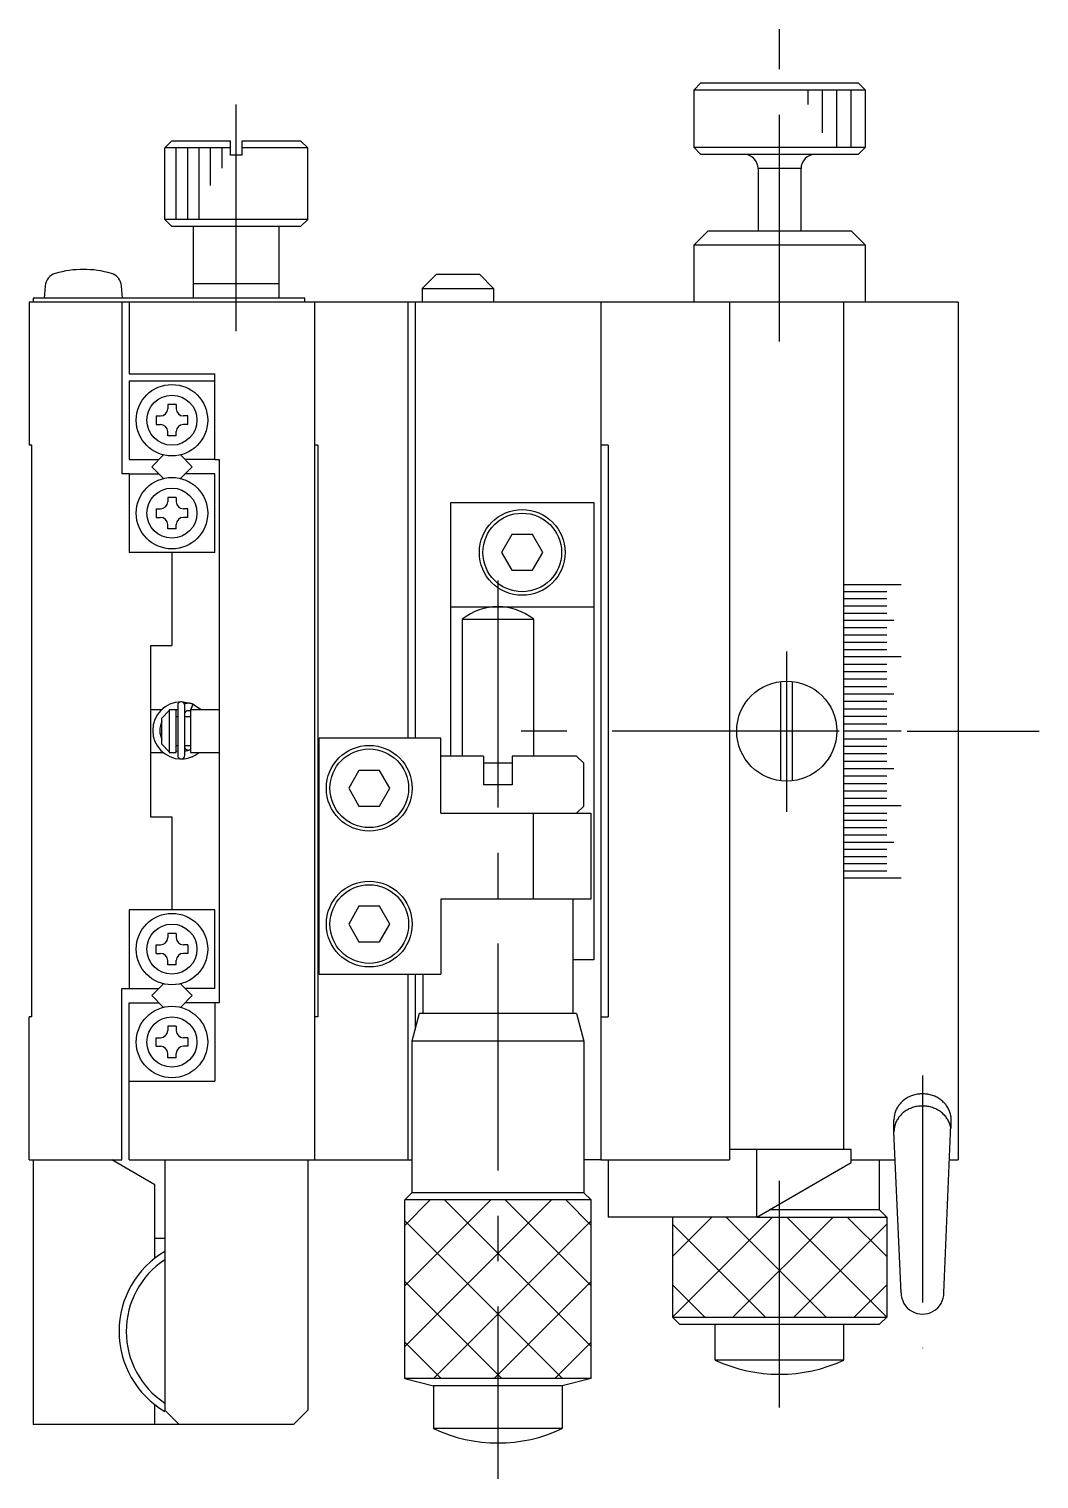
# Model space of a CAD drawing. Extents: x 0 to 361, y -8 to 337.
# Drawn here: x 0 to 70.6, y 128.7 to 230.1 of the extents above; entities that cross this region are included whole.
import ezdxf

# ---------------------------------------------------------------- set-up
doc = ezdxf.new("R2010")
doc.units = 0
doc.header["$LTSCALE"] = 0.5
doc.linetypes.add('CENTER', pattern=[50.8, 31.75, -6.35, 6.35, -6.35])
for name, color, linetype in [('MSM_CENTER', 1, 'CENTER'), ('MSM_CONTINUOUS', 7, 'CONTINUOUS'), ('MSM_NARROW', 5, 'CONTINUOUS')]:
    doc.layers.add(name, color=color, linetype=linetype)

msp = doc.modelspace()

# ---------------------------------------------------------------- linework, layer by layer
at = {"layer": 'MSM_CENTER'}
for p, q in [((52.5, 208.27), (52.5, 230.14)), ((14.5, 208.99), (14.5, 226.18)), ((32.8, 191.56), (32.8, 128.7)), ((53, 175.37), (53, 186.59)), ((56.66, 181.02), (33.76, 181.02)), ((61.42, 181.02), (70.65, 181.02)), ((62.5, 156.92), (62.5, 137.85)), ((52.5, 133.69), (52.5, 150.06))]:
    msp.add_line(p, q, dxfattribs=at)
at = {"layer": 'MSM_CONTINUOUS'}
for p, q in [((47, 226.37), (46.5, 225.87)), ((47, 226.37), (58, 226.37)), ((58.5, 225.87), (58, 226.37)), ((58.5, 225.87), (46.5, 225.87)), ((46.5, 225.87), (46.5, 221.87)), ((58.5, 221.87), (58.5, 225.87)), ((9.5, 221.82), (10, 222.32)), ((10, 222.32), (14.1, 222.32)), ((14.1, 221.32), (14.1, 222.32)), ((14.9, 222.32), (19, 222.32)), ((14.9, 221.32), (14.9, 222.32)), ((19, 222.32), (19.5, 221.82)), ((14.1, 221.82), (9.5, 221.82)), ((9.5, 216.82), (9.5, 221.82)), ((14.9, 221.32), (14.1, 221.32)), ((19.5, 221.82), (14.9, 221.82)), ((19.5, 216.82), (19.5, 221.82)), ((46.5, 221.87), (58.5, 221.87)), ((46.5, 221.87), (47, 221.37)), ((58, 221.37), (47, 221.37)), ((58, 221.37), (58.5, 221.87)), ((54, 220.37), (51, 220.37)), ((51, 220.37), (51, 216.02)), ((54, 216.02), (54, 220.37)), ((19.5, 216.82), (9.5, 216.82)), ((10, 216.32), (9.5, 216.82)), ((19, 216.32), (10, 216.32)), ((11.5, 211.32), (11.5, 216.32)), ((17.5, 211.32), (17.5, 216.32)), ((19.5, 216.82), (19, 216.32)), ((47.5, 216.02), (46.5, 215.02)), ((47.5, 216.02), (57.5, 216.02)), ((58.5, 215.02), (57.5, 216.02)), ((58.5, 215.02), (46.5, 215.02)), ((46.5, 215.02), (46.5, 211.02)), ((58.5, 211.02), (58.5, 215.02)), ((1.12, 212.16), (1.05, 211.32)), ((6.55, 211.32), (6.48, 212.16)), ((17.5, 212.32), (11.5, 212.32)), ((28.5, 212.98), (27.5, 211.98)), ((28.5, 212.98), (31.5, 212.98)), ((31.5, 212.98), (32.5, 211.98)), ((65, 211.02), (0, 211.02)), ((0, 211.02), (0, 201.02)), ((0.3, 211.32), (0.3, 211.02)), ((19.3, 211.32), (0.3, 211.32)), ((6.5, 211.02), (6.5, 199.02)), ((7, 211.02), (7, 206.02)), ((19.3, 211.02), (19.3, 211.32)), ((20, 151.02), (20, 211.02)), ((26.5, 211.02), (26.5, 180.52)), ((27, 211.02), (27, 180.52)), ((27.5, 211.98), (32.5, 211.98)), ((27.5, 211.98), (27.5, 211.02)), ((32.5, 211.98), (32.5, 211.02)), ((40, 211.02), (40, 151.02)), ((49, 211.02), (49, 151.02)), ((57, 151.76), (57, 211.02)), ((65, 211.02), (65, 151.02)), ((7, 206.02), (13, 206.02)), ((13, 200.02), (13, 206.02)), ((7, 205.52), (7, 200.02)), ((7, 205.52), (13, 205.52)), ((8.9, 203.07), (8.9, 202.47)), ((8.9, 203.07), (9.2, 203.07)), ((10.3, 203.87), (9.7, 203.87)), ((9.7, 203.87), (9.7, 203.57)), ((10.3, 203.87), (10.3, 203.57)), ((11.1, 203.07), (10.8, 203.07)), ((11.1, 202.47), (11.1, 203.07)), ((8.9, 202.47), (9.2, 202.47)), ((9.7, 201.67), (9.7, 201.97)), ((10.3, 201.67), (10.3, 201.97)), ((11.1, 202.47), (10.8, 202.47)), ((0.2, 201.02), (0, 201.02)), ((0.2, 161.02), (0.2, 201.02)), ((10.3, 201.67), (9.7, 201.67)), ((20.2, 201.02), (20, 201.02)), ((20.2, 201.02), (20.2, 161.02)), ((40.5, 201.02), (40, 201.02)), ((40.5, 201.02), (40.5, 161.02)), ((7, 200.02), (9.09, 200.02)), ((9.41, 200.34), (8.59, 199.52)), ((10.59, 200.34), (11.41, 199.52)), ((13, 200.02), (10.91, 200.02)), ((13, 200.02), (13.3, 200.02)), ((13.3, 200.02), (13.3, 162.02)), ((7, 199.02), (6.5, 199.02)), ((7, 199.02), (9.09, 199.02)), ((7, 199.02), (7, 193.52)), ((8.59, 199.52), (9.41, 198.69)), ((11.41, 199.52), (10.59, 198.69)), ((13, 199.02), (10.91, 199.02)), ((13, 193.52), (13, 199.02)), ((10.3, 197.37), (9.7, 197.37)), ((9.7, 197.37), (9.7, 197.07)), ((10.3, 197.37), (10.3, 197.07)), ((29.5, 179.27), (29.5, 197.02)), ((29.5, 197.02), (39.5, 197.02)), ((39.5, 197.02), (39.5, 165.02)), ((8.9, 196.57), (8.9, 195.97)), ((8.9, 196.57), (9.2, 196.57)), ((8.9, 195.97), (9.2, 195.97)), ((11.1, 196.57), (10.8, 196.57)), ((11.1, 195.97), (10.8, 195.97)), ((11.1, 195.97), (11.1, 196.57)), ((9.7, 195.17), (9.7, 195.47)), ((10.3, 195.17), (9.7, 195.17)), ((10.3, 195.17), (10.3, 195.47)), ((33.78, 194.77), (33.06, 193.52)), ((35.22, 194.77), (33.78, 194.77)), ((35.94, 193.52), (35.22, 194.77)), ((13, 193.52), (7, 193.52)), ((10, 193.52), (10, 187.02)), ((33.06, 193.52), (33.78, 192.27)), ((35.22, 192.27), (35.94, 193.52)), ((33.78, 192.27), (35.22, 192.27)), ((57, 191.28), (61, 191.28)), ((57, 190.78), (60, 190.78)), ((29.5, 189.72), (39.5, 189.72)), ((57, 190.29), (60, 190.29)), ((57, 189.79), (60, 189.79)), ((35.3, 188.84), (30.3, 188.84)), ((30.3, 188.84), (30.3, 179.27)), ((35.3, 188.84), (35.3, 179.27)), ((57, 189.28), (60, 189.28)), ((57, 188.78), (60.5, 188.78)), ((57, 188.27), (60, 188.27)), ((57, 187.76), (60, 187.76)), ((8.5, 187.02), (10, 187.02)), ((8.5, 187.02), (8.5, 175.02)), ((57, 187.25), (60, 187.25)), ((57, 186.74), (60, 186.74)), ((57, 186.23), (61, 186.23)), ((57, 185.71), (60, 185.71)), ((57, 185.19), (60, 185.19)), ((57, 184.67), (60, 184.67)), ((52.6, 177.54), (52.6, 184.49)), ((53.4, 177.54), (53.4, 184.49)), ((57, 184.15), (60, 184.15)), ((57, 183.63), (60.5, 183.63)), ((10.4, 182.82), (10.4, 179.32)), ((11.45, 182.91), (10.68, 183.07)), ((10.9, 182.93), (10.88, 182.92)), ((10.93, 182.94), (10.9, 182.93)), ((10.9, 179.32), (10.9, 182.82)), ((10.97, 182.95), (10.93, 182.94)), ((11.01, 182.96), (10.97, 182.95)), ((11.04, 182.96), (11.01, 182.96)), ((11.08, 182.97), (11.04, 182.96)), ((11.12, 182.97), (11.08, 182.97)), ((11.15, 182.97), (11.12, 182.97)), ((11.19, 182.97), (11.15, 182.97)), ((11.23, 182.97), (11.19, 182.97)), ((11.26, 182.96), (11.23, 182.97)), ((11.3, 182.96), (11.26, 182.96)), ((11.34, 182.95), (11.3, 182.96)), ((11.45, 182.91), (11.3, 182.51)), ((11.37, 182.94), (11.34, 182.95)), ((11.35, 182.63), (11.34, 182.61)), ((11.34, 182.61), (11.34, 182.59)), ((11.36, 182.64), (11.35, 182.63)), ((11.37, 182.66), (11.36, 182.64)), ((11.41, 182.92), (11.37, 182.94)), ((11.38, 182.68), (11.37, 182.66)), ((11.39, 182.72), (11.38, 182.7)), ((11.38, 182.7), (11.38, 182.68)), ((11.4, 182.73), (11.39, 182.72)), ((11.41, 182.77), (11.4, 182.75)), ((11.4, 182.75), (11.4, 182.73)), ((11.44, 182.91), (11.41, 182.92)), ((11.42, 182.78), (11.41, 182.77)), ((11.43, 182.82), (11.42, 182.8)), ((11.42, 182.8), (11.42, 182.78)), ((11.44, 182.86), (11.43, 182.84)), ((11.43, 182.84), (11.43, 182.83)), ((11.43, 182.83), (11.43, 182.82)), ((11.44, 182.91), (11.45, 182.91)), ((12.04, 182.52), (11.44, 182.91)), ((11.44, 182.91), (11.44, 182.91)), ((11.44, 182.91), (11.44, 182.91)), ((11.44, 182.91), (11.44, 182.9)), ((11.44, 182.9), (11.44, 182.9)), ((11.44, 182.9), (11.44, 182.89)), ((11.44, 182.89), (11.44, 182.89)), ((11.44, 182.89), (11.44, 182.88)), ((11.44, 182.88), (11.44, 182.87)), ((11.44, 182.87), (11.44, 182.86)), ((11.52, 182.87), (11.45, 182.91)), ((57, 183.11), (60, 183.11)), ((9.27, 182.52), (8.5, 182.52)), ((9.3, 181.93), (9.8, 182.46)), ((9.3, 180.1), (9.3, 181.93)), ((10.4, 182.52), (9.8, 182.52)), ((9.8, 182.52), (9.8, 179.52)), ((10.24, 182.52), (10.4, 182.55)), ((10.3, 179.52), (10.3, 182.52)), ((10.4, 182.02), (10.3, 182.02)), ((10.9, 182.26), (10.91, 182.27)), ((10.9, 182.24), (10.9, 182.26)), ((10.9, 182.23), (10.9, 182.24)), ((10.9, 182.22), (10.9, 182.23)), ((11.3, 182.02), (10.9, 182.02)), ((10.91, 182.29), (10.92, 182.3)), ((10.91, 182.28), (10.91, 182.29)), ((10.91, 182.27), (10.91, 182.28)), ((10.92, 182.32), (10.93, 182.33)), ((10.92, 182.3), (10.92, 182.32)), ((10.93, 182.34), (10.94, 182.35)), ((10.93, 182.33), (10.93, 182.34)), ((10.94, 182.36), (10.95, 182.37)), ((10.94, 182.35), (10.94, 182.36)), ((10.95, 182.37), (10.96, 182.38)), ((10.96, 182.38), (10.97, 182.39)), ((10.97, 182.4), (10.98, 182.41)), ((10.97, 182.39), (10.97, 182.4)), ((10.98, 182.41), (10.99, 182.41)), ((10.99, 182.41), (11, 182.42)), ((11, 182.42), (11.01, 182.43)), ((11.01, 182.43), (11.02, 182.44)), ((11.02, 182.44), (11.03, 182.44)), ((11.03, 182.44), (11.04, 182.45)), ((11.04, 182.45), (11.05, 182.45)), ((11.05, 182.45), (11.07, 182.46)), ((11.07, 182.46), (11.08, 182.46)), ((11.08, 182.46), (11.09, 182.46)), ((11.09, 182.46), (11.1, 182.47)), ((11.1, 182.47), (11.11, 182.47)), ((11.11, 182.47), (11.13, 182.47)), ((11.13, 182.47), (11.14, 182.47)), ((11.14, 182.47), (11.15, 182.47)), ((11.15, 182.47), (11.16, 182.47)), ((11.16, 182.47), (11.18, 182.47)), ((11.18, 182.47), (11.19, 182.47)), ((11.19, 182.47), (11.2, 182.47)), ((11.2, 182.47), (11.21, 182.46)), ((11.21, 182.46), (11.22, 182.46)), ((11.22, 182.46), (11.24, 182.45)), ((11.24, 182.45), (11.3, 182.43)), ((11.24, 182.45), (11.24, 182.45)), ((11.25, 182.45), (11.24, 182.45)), ((11.3, 182.51), (11.25, 182.45)), ((11.26, 182.46), (11.25, 182.45)), ((11.25, 182.45), (11.25, 182.45)), ((11.25, 182.45), (11.25, 182.45)), ((11.27, 182.48), (11.26, 182.47)), ((11.26, 182.47), (11.26, 182.46)), ((11.26, 182.46), (11.26, 182.46)), ((11.28, 182.48), (11.27, 182.48)), ((11.29, 182.51), (11.28, 182.49)), ((11.28, 182.49), (11.28, 182.48)), ((11.3, 182.52), (11.29, 182.51)), ((11.31, 182.55), (11.3, 182.53)), ((11.3, 182.53), (11.3, 182.52)), ((11.3, 182.52), (11.3, 179.52)), ((13.3, 182.52), (11.3, 182.52)), ((11.32, 182.56), (11.31, 182.55)), ((11.33, 182.58), (11.32, 182.56)), ((11.34, 182.59), (11.33, 182.58)), ((57, 182.59), (60, 182.59)), ((57, 182.06), (60, 182.06)), ((57, 181.54), (60, 181.54)), ((61, 181.02), (57, 181.02)), ((9.8, 179.57), (9.3, 180.1)), ((10.3, 180.02), (10.4, 180.02)), ((10.4, 179.59), (10.3, 179.61)), ((10.9, 180.02), (11.3, 180.02)), ((10.9, 179.91), (10.9, 179.92)), ((10.9, 179.92), (10.9, 179.92)), ((10.9, 179.9), (10.9, 179.91)), ((10.91, 179.88), (10.9, 179.9)), ((11.3, 179.72), (10.9, 179.59)), ((10.91, 179.87), (10.91, 179.88)), ((10.91, 179.86), (10.91, 179.87)), ((10.91, 179.85), (10.91, 179.86)), ((10.92, 179.84), (10.91, 179.85)), ((10.92, 179.82), (10.92, 179.84)), ((10.93, 179.81), (10.92, 179.82)), ((10.93, 179.8), (10.93, 179.81)), ((10.94, 179.79), (10.93, 179.8)), ((10.95, 179.78), (10.94, 179.79)), ((10.95, 179.77), (10.95, 179.78)), ((10.96, 179.76), (10.95, 179.77)), ((10.97, 179.75), (10.96, 179.76)), ((10.98, 179.74), (10.97, 179.75)), ((10.99, 179.74), (10.98, 179.74)), ((11, 179.73), (10.99, 179.74)), ((11.01, 179.72), (11, 179.73)), ((11.02, 179.71), (11.01, 179.72)), ((11.03, 179.71), (11.02, 179.71)), ((11.04, 179.7), (11.03, 179.71)), ((11.05, 179.7), (11.04, 179.7)), ((11.06, 179.69), (11.05, 179.7)), ((11.07, 179.69), (11.06, 179.69)), ((11.08, 179.68), (11.07, 179.69)), ((11.1, 179.68), (11.08, 179.68)), ((11.11, 179.68), (11.1, 179.68)), ((11.12, 179.68), (11.11, 179.68)), ((11.13, 179.67), (11.12, 179.68)), ((11.15, 179.67), (11.13, 179.67)), ((11.16, 179.67), (11.15, 179.67)), ((11.17, 179.68), (11.16, 179.67)), ((11.18, 179.68), (11.17, 179.68)), ((11.2, 179.68), (11.18, 179.68)), ((11.21, 179.68), (11.2, 179.68)), ((11.22, 179.69), (11.21, 179.68)), ((11.23, 179.69), (11.22, 179.69)), ((11.24, 179.69), (11.23, 179.69)), ((11.24, 179.69), (11.24, 179.69)), ((28.8, 180.52), (20.3, 180.52)), ((20.3, 164.02), (20.3, 180.52)), ((28.8, 175.27), (28.8, 180.52)), ((57, 180.49), (60, 180.49)), ((57, 179.97), (60, 179.97)), ((8.5, 179.52), (9.4, 179.52)), ((9.8, 179.52), (10.3, 179.52)), ((11.3, 179.52), (13.3, 179.52)), ((11.38, 179.21), (11.44, 179.23)), ((11.44, 179.23), (11.44, 179.23)), ((11.44, 179.23), (11.44, 179.23)), ((11.44, 179.23), (11.44, 179.23)), ((31.8, 179.27), (28.8, 179.27)), ((31.8, 179.27), (31.8, 177.27)), ((33.8, 178.77), (31.8, 178.77)), ((38.3, 179.27), (33.8, 179.27)), ((33.8, 179.27), (33.8, 177.27)), ((38.3, 179.27), (38.8, 178.77)), ((38.8, 175.77), (38.8, 178.77)), ((57, 179.45), (60, 179.45)), ((57, 178.92), (60, 178.92)), ((23.08, 178.27), (22.36, 177.02)), ((24.52, 178.27), (23.08, 178.27)), ((25.24, 177.02), (24.52, 178.27)), ((57, 178.4), (60.5, 178.4)), ((57, 177.88), (60, 177.88)), ((22.36, 177.02), (23.08, 175.77)), ((24.52, 175.77), (25.24, 177.02)), ((33.8, 177.27), (31.8, 177.27)), ((57, 177.36), (60, 177.36)), ((57, 176.84), (60, 176.84)), ((23.08, 175.77), (24.52, 175.77)), ((38.8, 175.77), (38.3, 175.27)), ((57, 176.32), (60, 176.32)), ((57, 175.81), (61, 175.81)), ((8.5, 175.02), (10, 175.02)), ((10, 175.02), (10, 168.52)), ((28.8, 175.27), (39.3, 175.27)), ((35.3, 169.27), (35.3, 175.27)), ((39.3, 175.27), (39.3, 169.27)), ((57, 175.29), (60, 175.29)), ((57, 174.78), (60, 174.78)), ((57, 174.27), (60, 174.27)), ((57, 173.76), (60, 173.76)), ((57, 173.25), (60.5, 173.25)), ((57, 172.75), (60, 172.75)), ((57, 172.24), (60, 172.24)), ((57, 171.75), (60, 171.75)), ((57, 171.25), (60, 171.25)), ((57, 170.76), (61, 170.76)), ((7, 168.52), (7, 163.02)), ((13, 168.52), (7, 168.52)), ((13, 163.02), (13, 168.52)), ((23.08, 168.77), (22.36, 167.52)), ((24.52, 168.77), (23.08, 168.77)), ((25.24, 167.52), (24.52, 168.77)), ((28.8, 169.27), (28.8, 164.02)), ((39.3, 169.27), (28.8, 169.27)), ((38.05, 169.27), (38.05, 161.27)), ((22.36, 167.52), (23.08, 166.27)), ((24.52, 166.27), (25.24, 167.52)), ((10.3, 166.87), (9.7, 166.87)), ((9.7, 166.87), (9.7, 166.57)), ((10.3, 166.87), (10.3, 166.57)), ((8.9, 165.47), (8.9, 166.07)), ((8.9, 166.07), (9.2, 166.07)), ((8.9, 165.47), (9.2, 165.47)), ((11.1, 166.07), (10.8, 166.07)), ((11.1, 165.47), (10.8, 165.47)), ((11.1, 166.07), (11.1, 165.47)), ((23.08, 166.27), (24.52, 166.27)), ((9.7, 164.67), (9.7, 164.97)), ((10.3, 164.67), (9.7, 164.67)), ((10.3, 164.67), (10.3, 164.97)), ((39.5, 165.02), (38.05, 165.02)), ((8.59, 162.52), (9.41, 163.34)), ((11.41, 162.52), (10.59, 163.34)), ((20.3, 164.02), (28.8, 164.02)), ((26.5, 164.02), (26.5, 151.02)), ((27, 164.02), (27, 160.15)), ((27.55, 164.02), (27.55, 161.27)), ((6.5, 163.02), (9.09, 163.02)), ((6.5, 151.02), (6.5, 163.02)), ((9.41, 161.69), (8.59, 162.52)), ((10.59, 161.69), (11.41, 162.52)), ((13, 163.02), (10.91, 163.02)), ((7, 151.02), (7, 162.02)), ((7, 162.02), (9.09, 162.02)), ((13.3, 162.02), (10.91, 162.02)), ((13, 162.02), (13, 156.52)), ((0, 151.02), (0, 161.02)), ((0.2, 161.02), (0, 161.02)), ((10.3, 160.37), (9.7, 160.37)), ((9.7, 160.37), (9.7, 160.07)), ((10.3, 160.37), (10.3, 160.07)), ((20.2, 161.02), (20, 161.02)), ((27.3, 161.27), (26.78, 159.33)), ((38.3, 161.27), (27.3, 161.27)), ((38.3, 161.27), (38.82, 159.33)), ((40, 161.02), (40.5, 161.02)), ((8.9, 158.97), (8.9, 159.57)), ((8.9, 159.57), (9.2, 159.57)), ((11.1, 159.57), (10.8, 159.57)), ((11.1, 159.57), (11.1, 158.97)), ((26.78, 159.33), (26.78, 148.72)), ((38.82, 159.33), (26.82, 159.33)), ((38.82, 159.33), (38.82, 148.72)), ((8.9, 158.97), (9.2, 158.97)), ((9.7, 158.17), (9.7, 158.47)), ((10.3, 158.17), (10.3, 158.47)), ((11.1, 158.97), (10.8, 158.97)), ((10.3, 158.17), (9.7, 158.17)), ((7, 156.52), (13, 156.52)), ((61.22, 155.22), (61.16, 155.17)), ((61.29, 155.27), (61.22, 155.22)), ((61.36, 155.31), (61.29, 155.27)), ((61.43, 155.36), (61.36, 155.31)), ((61.5, 155.4), (61.43, 155.36)), ((61.57, 155.43), (61.5, 155.4)), ((61.65, 155.47), (61.57, 155.43)), ((61.72, 155.5), (61.65, 155.47)), ((61.8, 155.52), (61.72, 155.5)), ((61.88, 155.55), (61.8, 155.52)), ((61.96, 155.57), (61.88, 155.55)), ((62.04, 155.59), (61.96, 155.57)), ((62.12, 155.61), (62.04, 155.59)), ((62.21, 155.62), (62.12, 155.61)), ((62.29, 155.63), (62.21, 155.62)), ((62.37, 155.64), (62.29, 155.63)), ((62.46, 155.64), (62.37, 155.64)), ((62.54, 155.64), (62.46, 155.64)), ((62.62, 155.64), (62.54, 155.64)), ((62.71, 155.63), (62.62, 155.64)), ((62.79, 155.62), (62.71, 155.63)), ((62.87, 155.61), (62.79, 155.62)), ((62.95, 155.59), (62.87, 155.61)), ((63.03, 155.57), (62.95, 155.59)), ((63.11, 155.55), (63.03, 155.57)), ((63.19, 155.53), (63.11, 155.55)), ((63.27, 155.5), (63.19, 155.53)), ((63.35, 155.47), (63.27, 155.5)), ((63.42, 155.43), (63.35, 155.47)), ((63.5, 155.4), (63.42, 155.43)), ((63.57, 155.36), (63.5, 155.4)), ((63.64, 155.32), (63.57, 155.36)), ((63.71, 155.27), (63.64, 155.32)), ((63.77, 155.23), (63.71, 155.27)), ((63.83, 155.18), (63.77, 155.23)), ((60.54, 154.2), (60.53, 154.13)), ((60.56, 154.28), (60.54, 154.2)), ((60.59, 154.35), (60.56, 154.28)), ((60.61, 154.42), (60.59, 154.35)), ((60.64, 154.49), (60.61, 154.42)), ((60.67, 154.56), (60.64, 154.49)), ((60.71, 154.63), (60.67, 154.56)), ((60.75, 154.7), (60.71, 154.63)), ((60.79, 154.76), (60.75, 154.7)), ((60.83, 154.83), (60.79, 154.76)), ((60.88, 154.89), (60.83, 154.83)), ((60.93, 154.95), (60.88, 154.89)), ((60.99, 155.01), (60.93, 154.95)), ((61.04, 155.07), (60.99, 155.01)), ((61.04, 154.22), (60.99, 154.16)), ((61.1, 155.12), (61.04, 155.07)), ((61.1, 154.28), (61.04, 154.22)), ((61.16, 155.17), (61.1, 155.12)), ((61.16, 154.33), (61.1, 154.28)), ((61.22, 154.38), (61.16, 154.33)), ((61.29, 154.42), (61.22, 154.38)), ((61.36, 154.47), (61.29, 154.42)), ((61.43, 154.51), (61.36, 154.47)), ((61.5, 154.55), (61.43, 154.51)), ((61.57, 154.59), (61.5, 154.55)), ((61.65, 154.62), (61.57, 154.59)), ((61.72, 154.65), (61.65, 154.62)), ((61.8, 154.68), (61.72, 154.65)), ((61.88, 154.7), (61.8, 154.68)), ((61.96, 154.73), (61.88, 154.7)), ((62.04, 154.75), (61.96, 154.73)), ((62.12, 154.76), (62.04, 154.75)), ((62.21, 154.77), (62.12, 154.76)), ((62.29, 154.78), (62.21, 154.77)), ((62.37, 154.79), (62.29, 154.78)), ((62.46, 154.79), (62.37, 154.79)), ((62.54, 154.79), (62.46, 154.79)), ((62.62, 154.79), (62.54, 154.79)), ((62.71, 154.78), (62.62, 154.79)), ((62.79, 154.77), (62.71, 154.78)), ((62.87, 154.76), (62.79, 154.77)), ((62.95, 154.75), (62.87, 154.76)), ((63.03, 154.73), (62.95, 154.75)), ((63.11, 154.71), (63.03, 154.73)), ((63.19, 154.68), (63.11, 154.71)), ((63.27, 154.65), (63.19, 154.68)), ((63.35, 154.62), (63.27, 154.65)), ((63.42, 154.59), (63.35, 154.62)), ((63.5, 154.55), (63.42, 154.59)), ((63.57, 154.51), (63.5, 154.55)), ((63.64, 154.47), (63.57, 154.51)), ((63.71, 154.43), (63.64, 154.47)), ((63.77, 154.38), (63.71, 154.43)), ((63.83, 154.33), (63.77, 154.38)), ((63.9, 155.12), (63.83, 155.18)), ((63.9, 154.28), (63.83, 154.33)), ((63.95, 155.07), (63.9, 155.12)), ((63.95, 154.23), (63.9, 154.28)), ((64.01, 155.01), (63.95, 155.07)), ((64.01, 154.17), (63.95, 154.23)), ((64.06, 154.96), (64.01, 155.01)), ((64.12, 154.9), (64.06, 154.96)), ((64.16, 154.83), (64.12, 154.9)), ((64.21, 154.77), (64.16, 154.83)), ((64.25, 154.7), (64.21, 154.77)), ((64.29, 154.64), (64.25, 154.7)), ((64.32, 154.57), (64.29, 154.64)), ((64.36, 154.5), (64.32, 154.57)), ((64.39, 154.43), (64.36, 154.5)), ((64.41, 154.36), (64.39, 154.43)), ((64.44, 154.28), (64.41, 154.36)), ((64.46, 154.21), (64.44, 154.28)), ((64.47, 154.13), (64.46, 154.21)), ((60.51, 153.98), (60.5, 153.9)), ((60.5, 153.9), (60.5, 153.83)), ((60.5, 152.98), (60.5, 153.83)), ((60.52, 154.05), (60.51, 153.98)), ((60.52, 153.21), (60.51, 153.13)), ((60.53, 154.13), (60.52, 154.05)), ((60.53, 153.28), (60.52, 153.21)), ((60.54, 153.36), (60.53, 153.28)), ((60.56, 153.43), (60.54, 153.36)), ((60.59, 153.5), (60.56, 153.43)), ((60.61, 153.58), (60.59, 153.5)), ((60.64, 153.65), (60.61, 153.58)), ((60.67, 153.72), (60.64, 153.65)), ((60.71, 153.79), (60.67, 153.72)), ((60.75, 153.85), (60.71, 153.79)), ((60.79, 153.92), (60.75, 153.85)), ((60.83, 153.98), (60.79, 153.92)), ((60.88, 154.05), (60.83, 153.98)), ((60.93, 154.11), (60.88, 154.05)), ((60.99, 154.16), (60.93, 154.11)), ((64, 141.73), (64.48, 153.47)), ((64.06, 154.11), (64.01, 154.17)), ((64.12, 154.05), (64.06, 154.11)), ((64.16, 153.99), (64.12, 154.05)), ((64.21, 153.92), (64.16, 153.99)), ((64.25, 153.86), (64.21, 153.92)), ((64.29, 153.79), (64.25, 153.86)), ((64.32, 153.72), (64.29, 153.79)), ((64.36, 153.65), (64.32, 153.72)), ((64.39, 153.58), (64.36, 153.65)), ((64.41, 153.51), (64.39, 153.58)), ((64.44, 153.44), (64.41, 153.51)), ((64.46, 153.36), (64.44, 153.44)), ((64.47, 153.29), (64.46, 153.36)), ((64.48, 154.06), (64.47, 154.13)), ((64.48, 153.21), (64.47, 153.29)), ((64.48, 154.06), (64.48, 153.21)), ((60.51, 153.13), (60.5, 153.06)), ((60.5, 153.06), (60.5, 152.98)), ((61, 141.73), (60.5, 152.98)), ((57.5, 151.76), (49, 151.76)), ((50.9, 147.02), (50.9, 151.76)), ((57.5, 150.83), (57.5, 151.76)), ((0, 151.02), (6.5, 151.02)), ((0.3, 151.02), (0.3, 132.52)), ((8.8, 149.28), (5.8, 151.02)), ((7, 151.02), (26.78, 151.02)), ((9.5, 151.02), (9.5, 133.52)), ((19.5, 151.02), (19.5, 133.52)), ((40, 151.02), (38.82, 151.02)), ((40, 151.02), (49, 151.02)), ((40.5, 151.02), (40.5, 147.02)), ((50.9, 147.02), (57.5, 150.83)), ((57.5, 151.02), (60.59, 151.02)), ((59.5, 147.52), (59.5, 151.02)), ((64.38, 151.02), (65, 151.02)), ((8.8, 144.14), (8.8, 149.28)), ((26.28, 148.22), (26.78, 148.72)), ((39.32, 148.22), (26.28, 148.22)), ((26.28, 135.72), (26.28, 148.22)), ((38.82, 148.72), (26.78, 148.72)), ((39.32, 148.22), (38.82, 148.72)), ((39.32, 135.72), (39.32, 148.22)), ((59.5, 147.52), (51.77, 147.52)), ((59.5, 147.52), (60, 147.02)), ((50.9, 147.02), (40.5, 147.02)), ((45, 147.02), (45, 140.02)), ((50.9, 147.02), (60, 147.02)), ((60, 147.02), (60, 140.02)), ((9.5, 145.52), (8.8, 145.52)), ((45, 140.02), (60, 140.02)), ((45.5, 139.52), (45, 140.02)), ((59.5, 139.52), (60, 140.02)), ((60, 140.02), (60, 140.02)), ((45.5, 139.52), (59.5, 139.52)), ((48, 137.02), (48, 139.52)), ((57, 137.02), (57, 139.52)), ((57, 137.02), (48, 137.02)), ((39.32, 135.72), (26.28, 135.72)), ((26.28, 135.72), (28.3, 135.22)), ((37.3, 135.22), (28.3, 135.22)), ((28.3, 135.22), (28.3, 132.22)), ((39.32, 135.72), (37.3, 135.22)), ((37.3, 135.22), (37.3, 132.22)), ((8.8, 132.52), (8.8, 133.89)), ((10.5, 132.52), (9.5, 133.52)), ((19.5, 133.52), (18.5, 132.52)), ((18.5, 132.52), (0.3, 132.52)), ((37.3, 132.22), (28.3, 132.22))]:
    msp.add_line(p, q, dxfattribs=at)
for centre, radius in [((10, 202.77), 2.5), ((10, 202.77), 1.75), ((10, 196.27), 2.5), ((10, 196.27), 1.75), ((34.5, 193.52), 3), ((34.5, 193.52), 2.75), ((53, 181.02), 3.5), ((23.8, 177.02), 3), ((23.8, 177.02), 2.75), ((23.8, 167.52), 3), ((23.8, 167.52), 2.75), ((10, 165.77), 2.5), ((10, 165.77), 1.75), ((10, 159.27), 2.5), ((10, 159.27), 1.75)]:
    msp.add_circle(centre, radius, dxfattribs=at)
for centre, radius, start, end in [((50, 220.37), 1, 0, 90), ((55, 220.37), 1, 90, 180), ((2.12, 212.08), 1, 106.257, 175), ((3.8, 206.32), 7, 73.743, 106.257), ((5.48, 212.08), 1, 5, 73.743), ((9.2, 203.57), 0.5, 270, 0), ((10.8, 203.57), 0.5, 180, 270), ((9.2, 201.97), 0.5, 0, 90), ((10.8, 201.97), 0.5, 90, 180), ((9.2, 197.07), 0.5, 270, 0), ((10.8, 197.07), 0.5, 180, 270), ((9.2, 195.47), 0.5, 0, 90), ((10.8, 195.47), 0.5, 90, 180), ((32.8, 185.72), 4, 51.2775, 128.6822), ((10.65, 181.07), 2, 90.8493, 269.2017), ((10.65, 182.82), 0.25, 0, 180), ((10.65, 181.07), 1.5, 154.3105, 205.6948), ((10.65, 179.32), 0.25, 180, 0), ((10.65, 181.08), 2, 270.943, 308.7585), ((9.2, 166.57), 0.5, 270, 0), ((10.8, 166.57), 0.5, 180, 270), ((9.2, 164.97), 0.5, 0, 90), ((10.8, 164.97), 0.5, 90, 180), ((9.2, 160.07), 0.5, 270, 0), ((10.8, 160.07), 0.5, 180, 270), ((9.2, 158.47), 0.5, 0, 90), ((10.8, 158.47), 0.5, 90, 180), ((12.8, 139.02), 6.5, 120.5102, 239.4898), ((12.8, 139.02), 6, 123.367, 236.633), ((62.5, 141.73), 1.5, 179.9999, 0.0001), ((52.5, 146.64), 10.62, 244.94, 295.06), ((32.8, 141.84), 10.62, 244.9423, 295.0577)]:
    msp.add_arc(centre, radius, start, end, dxfattribs=at)
at = {"layer": 'MSM_NARROW'}
for p, q in [((54.5, 224.87), (54.5, 225.87)), ((55.5, 222.87), (55.5, 225.87)), ((56.5, 221.87), (56.5, 225.87)), ((57.5, 221.87), (57.5, 225.87)), ((10.3, 216.82), (10.3, 221.82)), ((11.1, 216.82), (11.1, 221.82)), ((11.9, 216.82), (11.9, 221.82)), ((12.7, 219.19), (12.7, 221.82)), ((13.5, 220.41), (13.5, 221.82)), ((26.28, 137.96), (36.54, 148.22)), ((26.28, 142.2), (32.3, 148.22)), ((26.28, 146.44), (28.06, 148.22)), ((29.06, 148.22), (39.32, 137.96)), ((33.3, 148.22), (39.32, 142.2)), ((37.54, 148.22), (39.32, 146.44)), ((26.28, 146.75), (37.31, 135.72)), ((28.29, 135.72), (39.32, 146.75)), ((47.76, 147.02), (45, 144.26)), ((52, 147.02), (45, 140.02)), ((51.51, 140.02), (45, 146.53)), ((52.05, 143.73), (48.76, 147.02)), ((56.24, 147.02), (49.24, 140.02)), ((60, 140.02), (53, 147.02)), ((60, 146.53), (53.49, 140.02)), ((60, 144.26), (57.24, 147.02)), ((55.76, 140.02), (52.05, 143.73)), ((26.28, 142.51), (33.07, 135.72)), ((32.53, 135.72), (39.32, 142.51)), ((47.27, 140.02), (45, 142.29)), ((60, 142.29), (57.73, 140.02)), ((26.28, 138.26), (28.83, 135.72)), ((36.77, 135.72), (39.32, 138.26))]:
    msp.add_line(p, q, dxfattribs=at)

doc.saveas('drawing.dxf')
